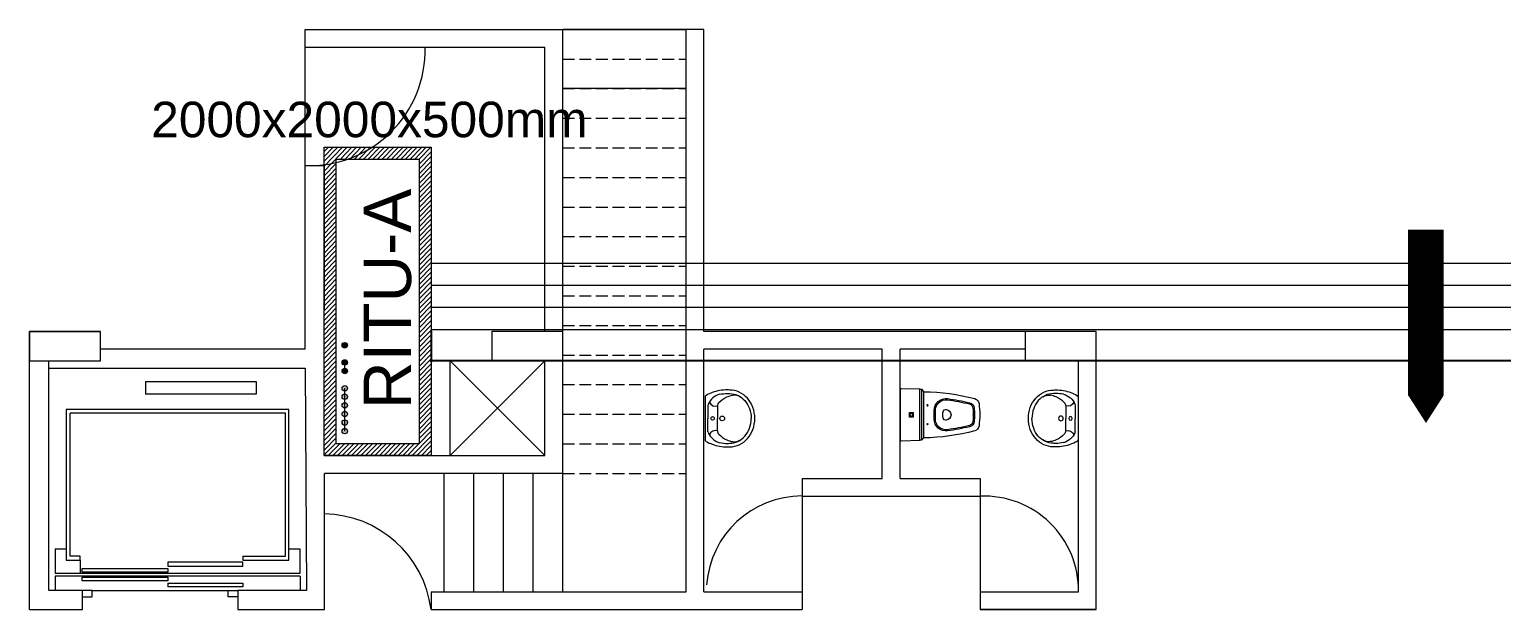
# Model space of a CAD drawing. Header units: metres. Extents: x -2 to 3328848, y -2 to 2725060.
# Drawn here: x 1662943 to 1663067.2, y 1362054.2 to 1362103.2 of the extents above; entities that cross this region are included whole.
import ezdxf

# ---------------------------------------------------------------- set-up
doc = ezdxf.new("R2010")
doc.units = ezdxf.units.M
doc.linetypes.add('DASHED', pattern=[70, 50, -20])
doc.layers.get('0').update_dxf_attribs({"color": 253, "lineweight": 0})
doc.layers.get('Defpoints').update_dxf_attribs({"color": 253, "lineweight": 0})
for name, color, linetype, lineweight in [('ascensor', 253, 'Continuous', 0), ('ducto de basura', 253, 'Continuous', 0), ('escalera', 253, 'DASHED', 0), ('ICT_EXTERNA', 3, 'Continuous', 0), ('ICT_INTERNA', 170, 'Continuous', 0), ('ICT_SUPERIOR', 30, 'Continuous', 0), ('ICT_TEXTS', 210, 'Continuous', 0), ('MUEBLES MULTI', 253, 'Continuous', 0), ('NOFIJO', 253, 'Continuous', 0), ('PUERTAS', 253, 'Continuous', 0), ('SIMBOLOGIA', 253, 'Continuous', 0)]:
    doc.layers.add(name, color=color, linetype=linetype, lineweight=lineweight)
doc.styles.add('COTA', font='arial.ttf', dxfattribs={"height": 1})
doc.styles.add('style2', font='GOTHIC.TTF')
doc.dimstyles.new('COTA', dxfattribs={"dimscale": 0, "dimtxt": 0.535, "dimasz": 0.1035, "dimexe": 0.1, "dimexo": 0.1, "dimgap": 0.1275, "dimtad": 2, "dimtih": 1, "dimtoh": 1, "dimlfac": 0.1, "dimzin": 4, "dimdsep": 46, "dimtxsty": 'style2', "dimblk1": 'ARCHTICK', "dimblk2": 'ARCHTICK', "dimsah": 1, "dimcen": 0.1, "dimdle": 0.1, "dimclrd": 3, "dimclre": 3, "dimclrt": 3, "dimadec": 0, "dimazin": 0, "dimtfac": 0.2, "dimtofl": 0, "dimtmove": 2, "dimatfit": 3, "dimldrblk": 'ARCHTICK', "dimfxl": 1, "dimtolj": 1, "dimtzin": 0, "dimarcsym": 0})

# ---------------------------------------------------------------- blocks, each defined once
blk = doc.blocks.new('ISS-I-19')
for points in [[(-0.21, 0), (0.21, 0, -0.423114), (0.22, -0.01), (0.215, -0.165), (-0.215, -0.165), (-0.22, -0.01, -0.423114)], [(-0.195, -0.2, 0.063391), (-0.136, -0.629, 0.305778), (-0.094, -0.665, 0.026376), (0, -0.672, 0.026376), (0.094, -0.665, 0.305778), (0.136, -0.629, 0.063391), (0.195, -0.2)], [(0.035, -0.365, 0.191623), (-0.032, -0.365, 0.289538), (-0.044, -0.383), (-0.044, -0.389, 0.888012), (0.046, -0.389), (0.046, -0.383, 0.289538)]]:
    blk.add_lwpolyline(points, format="xyb", close=True)
blk.add_lwpolyline([(0.02, -0.111), (0.02, -0.08), (-0.02, -0.08), (-0.02, -0.111)], close=True)
for points in [[(-0.215, -0.165), (-0.215, -0.18), (0.215, -0.18), (0.215, -0.165)], [(-0.215, -0.18), (-0.195, -0.2)], [(0.215, -0.18), (0.195, -0.2)]]:
    blk.add_lwpolyline(points)
for points in [[(-0.001, -0.627, 0.016864), (0.057, -0.624, 0.321456), (0.101, -0.586, 0.028421), (0.136, -0.4, 0.452707), (0.037, -0.287), (-0.037, -0.287, 0.452707), (-0.136, -0.4, 0.028421), (-0.101, -0.586, 0.321456), (-0.057, -0.624, 0.016864), (0.001, -0.627)], [(-0.001, -0.617, 0.016864), (0.056, -0.614, 0.321456), (0.091, -0.584, 0.028421), (0.126, -0.399, 0.452707), (0.037, -0.297), (-0.037, -0.297, 0.452707), (-0.126, -0.399, 0.028421), (-0.091, -0.584, 0.321456), (-0.056, -0.614, 0.016864), (0.001, -0.617, -0.000262), (0, -0.617, -0.000262), (-0.001, -0.617, 0.000262), (0, -0.617, 0.000262), (0.001, -0.617, -0.000262), (0, -0.617, -0.000262), (-0.001, -0.617, 0.000262), (0, -0.617, 0.000262), (0.001, -0.617)]]:
    blk.add_lwpolyline(points, format="xyb")
for centre, radius in [((0, -0.095), 0.0109), ((-0.08, -0.23), 0.005), ((0.08, -0.23), 0.005)]:
    blk.add_circle(centre, radius)
blk = doc.blocks.new('SAPLS510')
for p, q in [((-0.11, -0.025), (0, -0.025)), ((-0.106, -0.105), (0, -0.105)), ((0.11, -0.025), (0, -0.025)), ((0.106, -0.105), (0, -0.105))]:
    blk.add_line(p, q)
blk.add_lwpolyline([(0.177, 0), (-0.177, 0, 0.27095), (-0.195, -0.01, 0.041198), (-0.218, -0.061, 0.087147), (-0.241, -0.188, 0.014423), (-0.24, -0.21, 0.110985), (-0.222, -0.289, 0.102819), (-0.17, -0.358, 0.093047), (-0.093, -0.404, 0.087147), (0, -0.42, 0.087147), (0.093, -0.404, 0.093047), (0.17, -0.358, 0.102819), (0.222, -0.289, 0.110985), (0.24, -0.21, -0.014423), (0.241, -0.188, 0.087147), (0.218, -0.061, 0.041198), (0.195, -0.01, 0.27095), (0.177, 0)], format="xyb", close=True)
for points in [[(-0.204, -0.123, 0.048163), (-0.211, -0.188, 0.015067), (-0.21, -0.209, 0.042482)], [(-0.134, -0.117, 0.092164), (-0.181, -0.184, 0.064814), (-0.196, -0.235, 0.10564)], [(0.134, -0.117, -0.092164), (0.181, -0.184, -0.064814), (0.196, -0.235, -0.10564)], [(0.204, -0.123, -0.048163), (0.211, -0.188, -0.015067), (0.21, -0.209, -0.042482)], [(-0.21, -0.209, 0.11237), (-0.195, -0.276, 0.102819), (-0.15, -0.336, 0.093047), (-0.083, -0.375, 0.087147), (0, -0.39, 0.087147)], [(-0.206, -0.246, 0.000644), (-0.206, -0.247, 0.042482)], [(0.21, -0.209, -0.11237), (0.195, -0.276, -0.102819), (0.15, -0.336, -0.093047), (0.083, -0.375, -0.087147), (0, -0.39, -0.087147)], [(0.206, -0.246, -0.000644), (0.206, -0.247, -0.042482)]]:
    blk.add_lwpolyline(points, format="xyb")
for centre, radius in [((0, -0.064), 0.015), ((0, -0.145), 0.02)]:
    blk.add_circle(centre, radius)
for centre, radius, start, end in [((-0.06, -0.165), 0.151, 113.6597, 163.6496), ((-0.157, -0.087), 0.0542, 340.1112, 68.7227), ((-0.106, -0.145), 0.04, 90, 134.8157), ((-0.11, -0.05), 0.025, 89.7116, 113.6597), ((-0.11, -0.115), 0.09, 90, 90.4907), ((0.157, -0.087), 0.0542, 111.2773, 199.8888), ((0.106, -0.145), 0.04, 45.1843, 90), ((0.11, -0.05), 0.025, 66.3403, 90.2884), ((0.11, -0.115), 0.09, 89.5093, 90), ((0.06, -0.165), 0.151, 16.3504, 66.3403), ((-0.107, -0.249), 0.09, 170.7122, 213.5016), ((0.107, -0.249), 0.09, 326.4984, 9.2878)]:
    blk.add_arc(centre, radius, start, end)
blk = doc.blocks.new('_ArchTick')
at = {"color": 0, "const_width": 0.15}
blk.add_lwpolyline([(-0.5, -0.5), (0.5, 0.5)], dxfattribs=at)
blk = doc.blocks.new('*D183')
at = {"layer": 'Defpoints', "color": 0, "transparency": 16777216}
for p in [(1662976.91, 1362077.83), (1663178.02, 1362077.83), (1662976.91, 1362075.2)]:
    blk.add_point(p, dxfattribs=at)
at = {"layer": 'ICT_TEXTS', "color": 3, "lineweight": -2, "transparency": 16777216}
for p, q in [((1662976.91, 1362077.73), (1662976.91, 1362075.1)), ((1663178.02, 1362077.73), (1663178.02, 1362075.1)), ((1663178.12, 1362075.2), (1662976.81, 1362075.2))]:
    blk.add_line(p, q, dxfattribs=at)
at = {"layer": 'ICT_TEXTS', "color": 3, "lineweight": -2, "transparency": 16777216, "xscale": 0.1035, "yscale": 0.1035, "zscale": 0.1035, "rotation": 180}
blk.add_blockref('_ArchTick', (1662976.91, 1362075.2), dxfattribs=at)
at = {"layer": 'ICT_TEXTS', "color": 3, "lineweight": -2, "transparency": 16777216, "xscale": 0.1035, "yscale": 0.1035, "zscale": 0.1035}
blk.add_blockref('_ArchTick', (1663178.02, 1362075.2), dxfattribs=at)
at = {"layer": 'ICT_TEXTS', "color": 3, "transparency": 16777216, "insert": (1663077.47, 1362073.13), "char_height": 3, "attachment_point": 5, "style": 'style2'}
blk.add_mtext('\\A1;20.11', dxfattribs=at)

msp = doc.modelspace()

# ---------------------------------------------------------------- hatches: boundary and pattern name
at = {"layer": 'ICT_EXTERNA'}
h = msp.add_hatch(dxfattribs=at)
h.set_pattern_fill('ANSI31', color=256, scale=0.089, angle=1)
h.set_pattern_definition([(46, (0, 0), (-0.20326744408, 0.196293089032), [])])
h.paths.add_polyline_path([(1662976.909, 1362093.257), (1662971.933, 1362093.257, -0.0582426), (1662969.898, 1362092.257), (1662975.909, 1362092.257), (1662975.909, 1362068.203), (1662968.899, 1362068.203), (1662968.899, 1362091.962, -0.0260452), (1662967.899, 1362091.778), (1662967.899, 1362091.703), (1662967.9, 1362091.703), (1662967.899, 1362067.203), (1662976.909, 1362067.203)])
h.paths.add_polyline_path([(1662971.933, 1362093.257), (1662967.899, 1362093.257), (1662967.899, 1362091.778, 0.0260452), (1662968.899, 1362091.962), (1662968.899, 1362092.257), (1662969.898, 1362092.257, 0.0582426)], flags=17)
h = msp.add_hatch(color=5, dxfattribs=at)
h.dxf.hatch_style = 1
h.paths.add_polyline_path([(1662969.398, 1362076.532, 1), (1662969.856, 1362076.532, 1)])
at = {"layer": 'ICT_EXTERNA', "ltscale": 0.015}
h = msp.add_hatch(color=256, dxfattribs=at)
h.dxf.hatch_style = 1
h.paths.add_polyline_path([(1662969.627, 1362069.503, 1), (1662969.627, 1362069.045, 1)])
h.paths.add_polyline_path([(1662969.627, 1362070.228, 1), (1662969.627, 1362069.77, 1)])
h.paths.add_polyline_path([(1662969.627, 1362070.494, 1), (1662969.627, 1362070.952, 1)])
h.paths.add_polyline_path([(1662969.627, 1362071.676, 1), (1662969.627, 1362071.218, 1)])
h.paths.add_polyline_path([(1662969.627, 1362071.943, 1), (1662969.627, 1362072.401, 1)])
h.paths.add_polyline_path([(1662969.627, 1362072.667, 1), (1662969.627, 1362073.125, 1)])
at = {"layer": 'ICT_SUPERIOR'}
h = msp.add_hatch(color=256, dxfattribs=at)
h.dxf.hatch_style = 1
h.paths.add_polyline_path([(1662969.856, 1362075.076, 1), (1662969.398, 1362075.076, 1)])
h.paths.add_polyline_path([(1662969.856, 1362074.352, 1), (1662969.398, 1362074.352, 1)])

# ---------------------------------------------------------------- linework, layer by layer
for p, q in [((1662966.275, 1362076.203), (1662966.273, 1362103.203)), ((1662988.013, 1362065.703), (1662988.024, 1362103.203)), ((1662966.274, 1362101.703), (1662986.502, 1362101.703)), ((1662986.502, 1362077.703), (1662986.502, 1362101.703)), ((1662967.899, 1362067.203), (1662967.9, 1362091.703)), ((1662943.022, 1362054.203), (1662943.022, 1362077.703)), ((1662986.502, 1362067.203), (1662986.502, 1362075.203)), ((1662967.9, 1362054.203), (1662967.9, 1362065.703)), ((1662960.605, 1362054.203), (1662967.9, 1362054.203))]:
    msp.add_line(p, q)
at = {"ltscale": 0.02}
for p, q in [((1662966.273, 1362103.203), (1662988.024, 1362103.203)), ((1662988.014, 1362103.203), (1662998.424, 1362103.203)), ((1662966.274, 1362091.703), (1662967.9, 1362091.703)), ((1663027.022, 1362077.703), (1662999.924, 1362077.703)), ((1663033.022, 1362054.203), (1663033.022, 1362077.703)), ((1662966.275, 1362076.203), (1662949.024, 1362076.203)), ((1662982.024, 1362076.203), (1662982.022, 1362076.203)), ((1662988.024, 1362076.203), (1662988.014, 1362076.203)), ((1663014.972, 1362076.203), (1662999.924, 1362076.203)), ((1663014.972, 1362065.281), (1663014.972, 1362076.203)), ((1663027.022, 1362076.203), (1663016.472, 1362076.203)), ((1663016.472, 1362065.281), (1663016.472, 1362076.203)), ((1662944.644, 1362055.825), (1662944.644, 1362075.203)), ((1662944.644, 1362074.581), (1662966.285, 1362074.581)), ((1662966.275, 1362074.581), (1662966.4, 1362055.825)), ((1663031.522, 1362055.703), (1663031.522, 1362075.203)), ((1662967.899, 1362067.203), (1662986.502, 1362067.203)), ((1662988.013, 1362065.703), (1662967.9, 1362065.703)), ((1662967.9, 1362054.203), (1662967.9, 1362065.703)), ((1663008.222, 1362065.281), (1663014.972, 1362065.281)), ((1663008.222, 1362065.281), (1663008.222, 1362054.203)), ((1663016.472, 1362065.281), (1663023.222, 1362065.281)), ((1663023.222, 1362065.281), (1663023.222, 1362054.203)), ((1663008.222, 1362063.781), (1663023.222, 1362063.781)), ((1662947.497, 1362055.825), (1662944.644, 1362055.825)), ((1662947.497, 1362054.203), (1662947.497, 1362055.825)), ((1662966.4, 1362055.825), (1662960.605, 1362055.825)), ((1662960.605, 1362055.825), (1662960.605, 1362054.203)), ((1662976.9, 1362055.703), (1662976.9, 1362054.203)), ((1662999.924, 1362055.703), (1663008.222, 1362055.703)), ((1663023.222, 1362055.703), (1663031.522, 1362055.703)), ((1662943.022, 1362054.203), (1662947.497, 1362054.203)), ((1662976.9, 1362054.203), (1663008.222, 1362054.203)), ((1663023.222, 1362054.203), (1663033.022, 1362054.203)), ((1663033.022, 1362054.203), (1663023.222, 1362054.203))]:
    msp.add_line(p, q, dxfattribs=at)
at = {"linetype": 'Continuous', "ltscale": 0.02}
for p, q in [((1662999.924, 1362103.203), (1662988.017, 1362103.203)), ((1662998.424, 1362055.703), (1662998.424, 1362103.203)), ((1662999.924, 1362077.703), (1662999.924, 1362103.203)), ((1662999.924, 1362055.703), (1662999.924, 1362076.203)), ((1662976.9, 1362055.703), (1662998.424, 1362055.703))]:
    msp.add_line(p, q, dxfattribs=at)
at = {"layer": 'ascensor', "ltscale": 0.02}
for p, q in [((1662952.816, 1362073.466), (1662962.147, 1362073.466)), ((1662952.816, 1362073.466), (1662952.816, 1362072.385)), ((1662962.147, 1362073.466), (1662962.147, 1362072.385)), ((1662962.147, 1362072.385), (1662952.816, 1362072.385)), ((1662964.914, 1362071.104), (1662946.107, 1362071.104)), ((1662946.107, 1362071.104), (1662946.13, 1362058.391)), ((1662964.614, 1362070.804), (1662946.454, 1362070.804)), ((1662946.454, 1362058.715), (1662946.454, 1362070.804)), ((1662964.614, 1362058.715), (1662964.614, 1362070.804)), ((1662964.914, 1362058.391), (1662964.914, 1362071.104)), ((1662945.179, 1362059.335), (1662946.13, 1362059.335)), ((1662945.179, 1362059.335), (1662945.179, 1362057.238)), ((1662964.914, 1362059.335), (1662965.829, 1362059.335)), ((1662965.829, 1362059.335), (1662965.829, 1362057.238)), ((1662946.13, 1362058.391), (1662947.311, 1362058.391)), ((1662947.311, 1362058.715), (1662946.454, 1362058.715)), ((1662947.311, 1362058.391), (1662947.311, 1362058.715)), ((1662947.311, 1362058.391), (1662947.311, 1362057.238)), ((1662961.022, 1362058.198), (1662954.708, 1362058.198)), ((1662954.708, 1362058.198), (1662954.708, 1362057.874)), ((1662961.022, 1362058.715), (1662961.022, 1362058.391)), ((1662961.022, 1362058.715), (1662964.614, 1362058.715)), ((1662961.022, 1362058.391), (1662964.914, 1362058.391)), ((1662961.022, 1362057.874), (1662961.022, 1362058.198)), ((1662965.829, 1362057.238), (1662945.179, 1362057.238)), ((1662965.847, 1362057.014), (1662945.179, 1362057.014)), ((1662945.179, 1362057.014), (1662945.179, 1362057.014)), ((1662945.179, 1362057.014), (1662945.179, 1362055.825)), ((1662947.468, 1362057.363), (1662947.468, 1362057.687)), ((1662947.468, 1362057.687), (1662954.708, 1362057.687)), ((1662954.708, 1362057.363), (1662947.468, 1362057.363)), ((1662947.468, 1362056.629), (1662947.468, 1362056.954)), ((1662947.468, 1362056.954), (1662954.708, 1362056.954)), ((1662954.708, 1362057.874), (1662961.022, 1362057.874)), ((1662954.708, 1362057.687), (1662954.708, 1362057.363)), ((1662954.708, 1362056.954), (1662954.708, 1362056.629)), ((1662965.847, 1362057.014), (1662965.847, 1362055.825)), ((1662954.708, 1362056.629), (1662947.468, 1362056.629)), ((1662948.308, 1362055.825), (1662947.497, 1362055.825)), ((1662948.308, 1362055.284), (1662948.308, 1362055.825)), ((1662948.308, 1362055.825), (1662960.605, 1362055.825)), ((1662954.708, 1362056.442), (1662961.022, 1362056.442)), ((1662954.708, 1362056.442), (1662954.708, 1362056.118)), ((1662961.022, 1362056.118), (1662954.708, 1362056.118)), ((1662959.794, 1362055.284), (1662959.794, 1362055.825)), ((1662959.794, 1362055.825), (1662960.605, 1362055.825)), ((1662961.022, 1362056.442), (1662961.022, 1362056.118)), ((1662947.497, 1362055.284), (1662948.308, 1362055.284)), ((1662960.605, 1362055.284), (1662959.794, 1362055.284))]:
    msp.add_line(p, q, dxfattribs=at)
at = {"layer": 'ducto de basura', "ltscale": 0.02}
for p, q in [((1662978.502, 1362067.203), (1662986.502, 1362075.203)), ((1662986.502, 1362067.203), (1662978.502, 1362075.203)), ((1662978.502, 1362067.203), (1662978.502, 1362075.203)), ((1662982.024, 1362075.203), (1662978.502, 1362075.203))]:
    msp.add_line(p, q, dxfattribs=at)
at = {"layer": 'escalera', "ltscale": 0.02}
for p, q in [((1662988.013, 1362100.703), (1662998.424, 1362100.703)), ((1662988.013, 1362098.203), (1662998.424, 1362098.203)), ((1662988.013, 1362095.703), (1662998.424, 1362095.703)), ((1662988.013, 1362093.203), (1662998.424, 1362093.203)), ((1662988.013, 1362090.703), (1662998.424, 1362090.703)), ((1662988.013, 1362088.203), (1662998.424, 1362088.203)), ((1662988.013, 1362085.703), (1662998.424, 1362085.703)), ((1662988.013, 1362083.203), (1662998.424, 1362083.203)), ((1662988.013, 1362080.703), (1662998.424, 1362080.703)), ((1662988.013, 1362078.203), (1662998.424, 1362078.203)), ((1662988.013, 1362075.703), (1662998.424, 1362075.703)), ((1662988.013, 1362073.203), (1662998.424, 1362073.203)), ((1662988.013, 1362070.703), (1662998.424, 1362070.703)), ((1662988.013, 1362068.203), (1662998.424, 1362068.203)), ((1662988.013, 1362065.703), (1662998.424, 1362065.703))]:
    msp.add_line(p, q, dxfattribs=at)
at = {"layer": 'escalera', "linetype": 'Continuous', "ltscale": 0.02}
for p, q in [((1662998.424, 1362098.203), (1662988.016, 1362098.203)), ((1662983.013, 1362055.703), (1662983.013, 1362065.703)), ((1662985.513, 1362055.703), (1662985.513, 1362065.703)), ((1662988.013, 1362055.703), (1662988.013, 1362065.703))]:
    msp.add_line(p, q, dxfattribs=at)
at = {"layer": 'escalera', "linetype": 'Continuous'}
for p, q in [((1662978.013, 1362055.703), (1662978.013, 1362065.703)), ((1662980.513, 1362055.703), (1662980.513, 1362065.703))]:
    msp.add_line(p, q, dxfattribs=at)
at = {"layer": 'ICT_EXTERNA', "ltscale": 0.015}
for p, q in [((1663178.022, 1362083.441), (1662976.909, 1362083.441)), ((1663178.022, 1362081.572), (1662976.909, 1362081.572)), ((1663178.022, 1362079.703), (1662976.909, 1362079.703)), ((1663178.022, 1362077.834), (1662976.909, 1362077.834)), ((1662969.627, 1362069.274), (1662969.627, 1362072.896))]:
    msp.add_line(p, q, dxfattribs=at)
for points in [[(1662967.899, 1362067.203), (1662967.899, 1362093.257), (1662976.909, 1362093.257), (1662976.909, 1362067.203)], [(1662968.899, 1362068.203), (1662968.899, 1362092.257), (1662975.909, 1362092.257), (1662975.909, 1362068.203)]]:
    msp.add_lwpolyline(points, close=True, dxfattribs=at)
for centre in [(1662969.627, 1362072.896), (1662969.627, 1362072.896), (1662969.627, 1362072.172), (1662969.627, 1362072.172), (1662969.627, 1362071.447), (1662969.627, 1362071.447), (1662969.627, 1362070.723), (1662969.627, 1362070.723), (1662969.627, 1362069.999), (1662969.627, 1362069.999), (1662969.627, 1362069.274)]:
    msp.add_circle(centre, 0.229, dxfattribs=at)
at = {"layer": 'ICT_INTERNA'}
msp.add_circle((1662969.627, 1362076.532), 0.229, dxfattribs=at)
at = {"layer": 'ICT_SUPERIOR'}
msp.add_line((1662969.627, 1362074.352), (1662969.627, 1362075.079), dxfattribs=at)
at = {"layer": 'ICT_SUPERIOR', "ltscale": 0.015}
for centre in [(1662969.627, 1362075.076), (1662969.627, 1362074.352)]:
    msp.add_circle(centre, 0.229, dxfattribs=at)
at = {"layer": 'NOFIJO'}
msp.add_line((1662943.024, 1362077.703), (1662949.024, 1362077.703), dxfattribs=at)
at = {"layer": 'NOFIJO', "ltscale": 0.02}
msp.add_line((1662988.024, 1362077.703), (1662982.022, 1362077.703), dxfattribs=at)
for points in [[(1662949.022, 1362075.203), (1662949.022, 1362077.703), (1662943.022, 1362077.703), (1662943.022, 1362075.203)], [(1662949.024, 1362075.203), (1662949.024, 1362077.703), (1662943.024, 1362077.703), (1662943.024, 1362075.203)], [(1662949.024, 1362075.203), (1662949.024, 1362077.703), (1662943.024, 1362077.703), (1662943.024, 1362075.203)], [(1662988.022, 1362075.203), (1662988.022, 1362077.703), (1662982.022, 1362077.703), (1662982.022, 1362075.203)], [(1662988.024, 1362075.203), (1662988.024, 1362077.703), (1662982.024, 1362077.703), (1662982.024, 1362075.203)], [(1663033.022, 1362075.203), (1663033.022, 1362077.703), (1663027.022, 1362077.703), (1663027.022, 1362075.203)]]:
    msp.add_lwpolyline(points, close=True, dxfattribs=at)
at = {"layer": 'PUERTAS', "ltscale": 0.02}
for centre, radius, start, end in [((1662966.638, 1362101.462), 9.766, 267.86724, 1.41376), ((1663008.222, 1362055.703), 8.1, 90, 175.75198), ((1663023.555, 1362055.82), 7.968, 359.16036, 92.3946), ((1662967.754, 1362053.065), 9.217, 7.09444, 89.08786)]:
    msp.add_arc(centre, radius, start, end, dxfattribs=at)
at = {"layer": 'SIMBOLOGIA'}
msp.add_lwpolyline([(1663060.836, 1362086.279, 3.006, 3.006, 0), (1663060.836, 1362075.973, 7.729, 0, 0), (1663060.836, 1362069.961, 0, 0, 0)], format="xyseb", dxfattribs=at)

# ---------------------------------------------------------------- block references
at = {"layer": 'MUEBLES MULTI', "yscale": 10, "zscale": 10}
for name, p, xscale, rotation in [('ISS-I-19', (1663016.478, 1362070.658), -10, 90), ('SAPLS510', (1663000.014, 1362070.348), 10, 89.99999999999997), ('SAPLS510', (1663031.491, 1362070.348), -10, 270)]:
    msp.add_blockref(name, p, dxfattribs=dict(at, xscale=xscale, rotation=rotation))

# ---------------------------------------------------------------- texts
at = {"layer": 'ICT_TEXTS', "ltscale": 0.015, "insert": (1662953.295, 1362097.096), "char_height": 3, "attachment_point": 1, "style": 'COTA'}
msp.add_mtext_dynamic_manual_height_columns('2000x2000x500mm', width=73.29365, gutter_width=11.84, heights=[17.789], dxfattribs=at)
at = {"layer": 'ICT_TEXTS', "ltscale": 0.015, "insert": (1662971.22, 1362071.133), "char_height": 4, "attachment_point": 1, "rotation": 90, "style": 'COTA'}
msp.add_mtext_dynamic_manual_height_columns('RITU-A', width=5.08071, gutter_width=4, heights=[1.845], dxfattribs=at)

# ---------------------------------------------------------------- dimensions: what is measured, and where the dimension line sits
at = {"layer": 'ICT_TEXTS'}
dim = msp.add_linear_dim(base=(1662976.909, 1362075.203), p1=(1663178.022, 1362077.834), p2=(1662976.909, 1362077.834), dimstyle='COTA', override={"dimscale": 1, "dimtxt": 3, "dimgap": 0.5}, dxfattribs=at)
dim.commit()
dim.dimension.update_dxf_attribs({"geometry": '*D183', "text_midpoint": (1663077.465, 1362073.128)})

doc.saveas('drawing.dxf')
